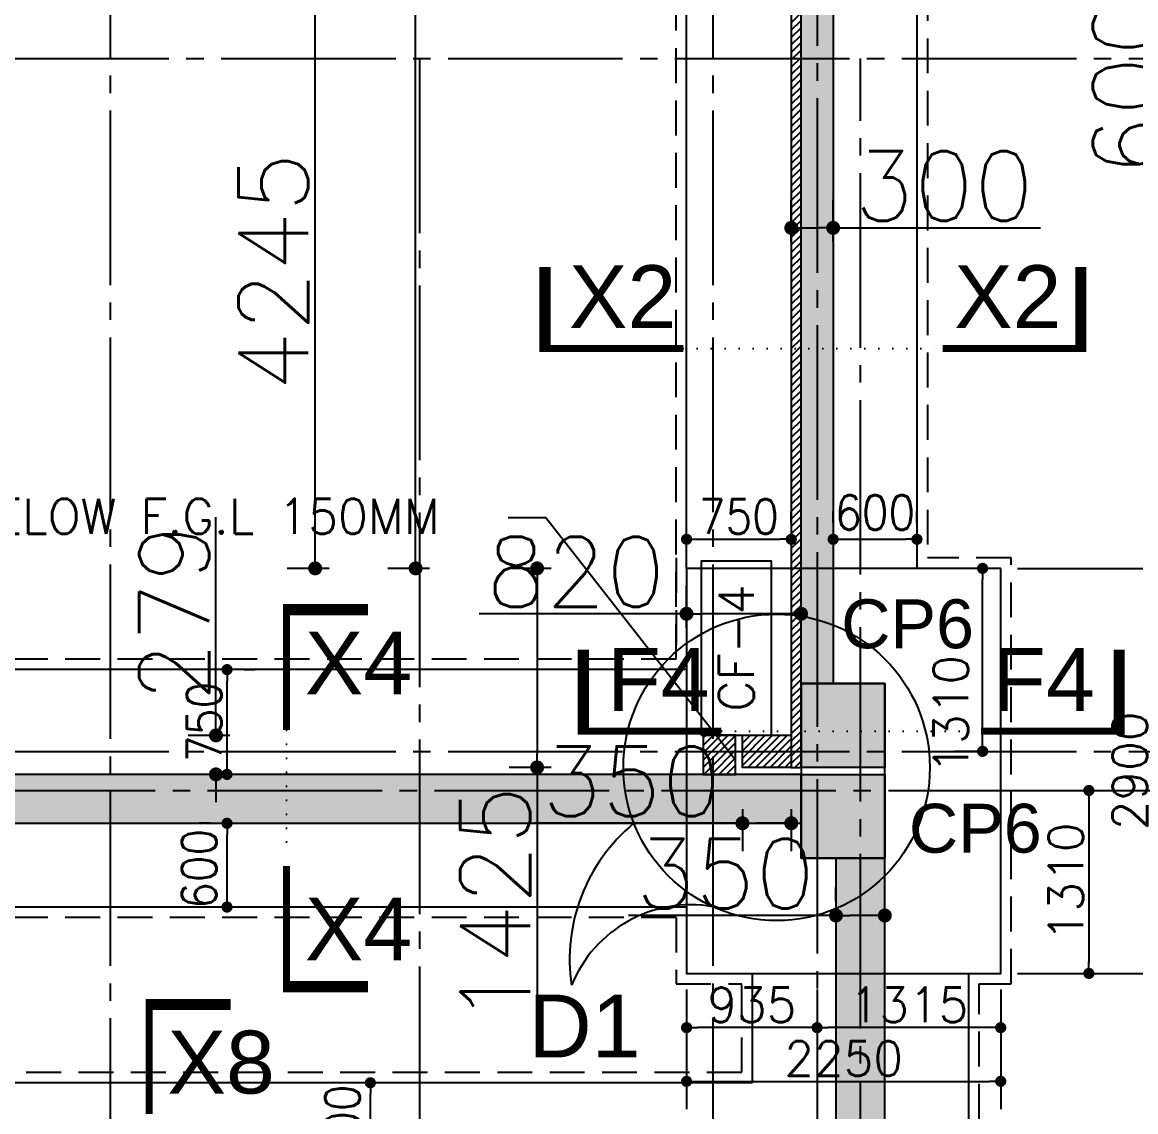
# Model space of a CAD drawing. Extents: x -200722 to 834823, y -494970 to 88783.
# Drawn here: x 258845 to 266819, y 22574 to 30374 of the extents above; entities that cross this region are included whole.
import ezdxf
from ezdxf.enums import TextEntityAlignment as Align

# ---------------------------------------------------------------- set-up
doc = ezdxf.new("R2010")
doc.units = 0
doc.header["$LTSCALE"] = 100
doc.header["$MEASUREMENT"] = 0
doc.header["$PDMODE"] = 34
for name, pattern in [('ACAD_ISO04W100', [30, 24, -3, 0, -3]), ('CL', [3.25, 2.5, -0.25, 0.25, -0.25]), ('DOT', [0.25, 0, -0.25]), ('HIDDEN', [0.375, 0.25, -0.125])]:
    doc.linetypes.add(name, pattern=pattern)
doc.layers.get('0').update_dxf_attribs({"linetype": 'CONTINUOUS'})
doc.layers.get('DEFPOINTS').update_dxf_attribs({"linetype": 'CONTINUOUS'})
for name, color, linetype in [('A-Grid', 5, 'ACAD_ISO04W100'), ('BEAM', 4, 'CONTINUOUS'), ('COL', 150, 'CONTINUOUS'), ('DIM', 3, 'CONTINUOUS'), ('F_EXEC', 3, 'HIDDEN'), ('F_FTG1', 11, 'CONTINUOUS'), ('PIT WALL', 6, 'CONTINUOUS'), ('RCCWALL', 6, 'CONTINUOUS'), ('TEXT', 2, 'CONTINUOUS')]:
    doc.layers.add(name, color=color, linetype=linetype)
doc.layers.add('HATCH', color=252, linetype='CONTINUOUS', lineweight=30)
doc.styles.add('AR', font='arial.ttf')
doc.styles.add('ROMANS', font='romans.shx')
doc.styles.get("Standard").update_dxf_attribs({"font": 'simplex.shx'})
doc.styles.add('TIMES-N', font='arial.ttf')
doc.dimstyles.new('01 S.K', dxfattribs={"dimtxt": 230, "dimasz": 100, "dimexe": 200, "dimexo": 100, "dimgap": 50, "dimtad": 1, "dimdec": 0, "dimzin": 0, "dimdsep": 46, "dimtxsty": 'Standard', "dimblk": 'DOT', "dimcen": 0.09, "dimclrd": 4, "dimclre": 4, "dimclrt": 4, "dimadec": 0, "dimazin": 0, "dimtfac": 1, "dimtdec": 0, "dimtofl": 0, "dimtmove": 0, "dimatfit": 3, "dimfxl": 2, "dimtolj": 1, "dimtzin": 0, "dimarcsym": 1})
doc.dimstyles.new('STANDARD$0', dxfattribs={"dimtxt": 2.5, "dimasz": 2.5, "dimexe": 2, "dimexo": 0.7, "dimgap": 0.9, "dimtad": 1, "dimdec": 0, "dimdsep": 46, "dimtxsty": 'ROMANS', "dimcen": 0.09, "dimclrd": 4, "dimclre": 4, "dimclrt": 3, "dimadec": 0, "dimazin": 0, "dimtfac": 1, "dimtdec": 0, "dimtmove": 0, "dimatfit": 3, "dimfxl": 1, "dimtolj": 1, "dimtzin": 0, "dimarcsym": 0})
pattern_1 = [(45, (-70, 0), (-26.5165043, 26.5165043), [])]

# ---------------------------------------------------------------- blocks, each defined once
blk = doc.blocks.new('DOT')
at = {"color": 0, "linetype": 'ByBlock'}
blk.add_line((-0.5, 0), (-1, 0), dxfattribs=at)
at = {"color": 0, "linetype": 'ByBlock', "const_width": 0.5}
blk.add_lwpolyline([(-0.25, 0, 1), (0.25, 0, 1)], format="xyb", close=True, dxfattribs=at)
blk = doc.blocks.new('*D1058')
at = {"layer": 'BEAM', "color": 0, "lineweight": -2, "transparency": 16777216}
for p, q in [((263602.6, 26792.6), (263602.6, 26872.6)), ((264352.6, 26792.6), (264352.6, 26872.6)), ((263682.6, 26672.6), (264272.6, 26672.6))]:
    blk.add_line(p, q, dxfattribs=at)
at = {"layer": 'DEFPOINTS', "color": 0, "transparency": 16777216}
for p in [(263602.6, 26672.6, 7446.6), (264352.6, 26672.6, 7446.6), (264352.6, 26672.6)]:
    blk.add_point(p, dxfattribs=at)
at = {"layer": 'BEAM', "color": 0, "lineweight": -2, "transparency": 16777216, "xscale": 80, "yscale": 80, "zscale": 80, "rotation": 180}
blk.add_blockref('DOT', (263602.6, 26672.6), dxfattribs=at)
at = {"layer": 'BEAM', "color": 0, "lineweight": -2, "transparency": 16777216, "xscale": 80, "yscale": 80, "zscale": 80}
blk.add_blockref('DOT', (264352.6, 26672.6), dxfattribs=at)
at = {"layer": 'BEAM', "color": 0, "transparency": 16777216, "insert": (263977.6, 26836.6), "char_height": 248, "attachment_point": 5}
blk.add_mtext('\\A1;{\\W0.9;750}', dxfattribs=at)
blk = doc.blocks.new('_DOT')
at = {"color": 0, "linetype": 'ByBlock'}
blk.add_line((-0.5, 0), (-1, 0), dxfattribs=at)
at = {"color": 0, "linetype": 'ByBlock', "const_width": 0.5}
blk.add_lwpolyline([(-0.25, 0, 1), (0.25, 0, 1)], format="xyb", close=True, dxfattribs=at)
blk = doc.blocks.new('*D1057')
at = {"layer": 'BEAM', "color": 0, "lineweight": -2, "transparency": 16777216}
for p, q in [((264652.6, 26792.6), (264652.6, 26872.6)), ((265252.6, 26792.6), (265252.6, 26872.6)), ((264732.6, 26672.6), (265172.6, 26672.6))]:
    blk.add_line(p, q, dxfattribs=at)
at = {"layer": 'DEFPOINTS', "color": 0, "transparency": 16777216}
for p in [(264652.6, 26672.6, 7446.6), (265252.6, 26672.6, 7446.6), (265252.6, 26672.6)]:
    blk.add_point(p, dxfattribs=at)
at = {"layer": 'BEAM', "color": 0, "lineweight": -2, "transparency": 16777216, "xscale": 80, "yscale": 80, "zscale": 80, "rotation": 180}
blk.add_blockref('DOT', (264652.6, 26672.6), dxfattribs=at)
at = {"layer": 'BEAM', "color": 0, "lineweight": -2, "transparency": 16777216, "xscale": 80, "yscale": 80, "zscale": 80}
blk.add_blockref('DOT', (265252.6, 26672.6), dxfattribs=at)
at = {"layer": 'BEAM', "color": 0, "transparency": 16777216, "insert": (264952.6, 26863.6), "char_height": 248, "attachment_point": 5}
blk.add_mtext('\\A1;{\\W0.9;600}', dxfattribs=at)
blk = doc.blocks.new('*D1204')
at = {"layer": 'BEAM', "color": 0, "lineweight": -2, "transparency": 16777216}
for p, q in [((265732.6, 26464.4), (265522.6, 26464.4)), ((265722.6, 25234.4), (265722.6, 26384.4)), ((265722.6, 25154.4), (265522.6, 25154.4))]:
    blk.add_line(p, q, dxfattribs=at)
at = {"layer": 'DEFPOINTS', "color": 0, "lineweight": -3, "transparency": 16777216}
for p in [(265722.6, 26464.4), (265852.6, 26464.4, 7446.6), (265842.6, 25154.4, 7446.6)]:
    blk.add_point(p, dxfattribs=at)
at = {"layer": 'BEAM', "color": 0, "lineweight": -2, "transparency": 16777216, "xscale": 80, "yscale": 80, "zscale": 80}
for p, rotation in [((265722.6, 26464.4), 90), ((265722.6, 25154.4), 270)]:
    blk.add_blockref('DOT', p, dxfattribs=dict(at, rotation=rotation))
at = {"layer": 'BEAM', "color": 0, "transparency": 16777216, "insert": (265495.5, 25419.7), "char_height": 248, "attachment_point": 5, "rotation": 90}
blk.add_mtext('\\A1;1310', dxfattribs=at)
blk = doc.blocks.new('*D1205')
at = {"layer": 'BEAM', "color": 0, "lineweight": -2, "transparency": 16777216}
for p, q in [((265962.6, 24874.4), (266683.9, 24874.4)), ((266483.9, 24794.4), (266483.9, 23644.4)), ((265972.6, 23564.4), (266683.9, 23564.4))]:
    blk.add_line(p, q, dxfattribs=at)
at = {"layer": 'DEFPOINTS', "color": 0, "transparency": 16777216}
for p in [(265842.6, 24874.4, 7446.6), (265852.6, 23564.4, 7446.6), (266483.9, 23564.4)]:
    blk.add_point(p, dxfattribs=at)
at = {"layer": 'BEAM', "color": 0, "lineweight": -2, "transparency": 16777216, "xscale": 80, "yscale": 80, "zscale": 80}
for p, rotation in [((266483.9, 24874.4), 90), ((266483.9, 23564.4), 270)]:
    blk.add_blockref('DOT', p, dxfattribs=dict(at, rotation=rotation))
at = {"layer": 'BEAM', "color": 0, "transparency": 16777216, "insert": (266319.9, 24219.4), "char_height": 248, "attachment_point": 5, "rotation": 90}
blk.add_mtext('\\A1;1310', dxfattribs=at)
blk = doc.blocks.new('*D1206')
at = {"layer": 'BEAM', "color": 0, "lineweight": -2, "transparency": 16777216}
for p, q in [((265972.6, 26464.4), (267141.9, 26464.4)), ((266941.9, 23644.4), (266941.9, 26384.4)), ((265972.6, 23564.4), (267141.9, 23564.4))]:
    blk.add_line(p, q, dxfattribs=at)
at = {"layer": 'DEFPOINTS', "color": 0, "transparency": 16777216}
for p in [(265852.6, 26464.4, 7446.6), (266941.9, 26464.4), (265852.6, 23564.4, 7446.6)]:
    blk.add_point(p, dxfattribs=at)
at = {"layer": 'BEAM', "color": 0, "lineweight": -2, "transparency": 16777216, "xscale": 80, "yscale": 80, "zscale": 80}
for p, rotation in [((266941.9, 26464.4), 90), ((266941.9, 23564.4), 270)]:
    blk.add_blockref('DOT', p, dxfattribs=dict(at, rotation=rotation))
at = {"layer": 'BEAM', "color": 0, "transparency": 16777216, "insert": (266777.9, 25014.4), "char_height": 248, "attachment_point": 5, "rotation": 90}
blk.add_mtext('\\A1;2900', dxfattribs=at)
blk = doc.blocks.new('*D1207')
at = {"layer": 'BEAM', "color": 0, "lineweight": -2, "transparency": 16777216}
for p, q in [((264537.6, 23449.4), (264537.6, 22976.1)), ((265852.6, 23449.4), (265852.6, 22976.1)), ((265772.6, 23176.1), (264617.6, 23176.1))]:
    blk.add_line(p, q, dxfattribs=at)
at = {"layer": 'DEFPOINTS', "color": 0, "transparency": 16777216}
for p in [(264537.6, 23569.4, 7446.6), (265852.6, 23569.4, 7446.6), (264537.6, 23176.1)]:
    blk.add_point(p, dxfattribs=at)
at = {"layer": 'BEAM', "color": 0, "lineweight": -2, "transparency": 16777216, "xscale": 80, "yscale": 80, "zscale": 80, "rotation": 180}
blk.add_blockref('DOT', (264537.6, 23176.1), dxfattribs=at)
at = {"layer": 'BEAM', "color": 0, "lineweight": -2, "transparency": 16777216, "xscale": 80, "yscale": 80, "zscale": 80}
blk.add_blockref('DOT', (265852.6, 23176.1), dxfattribs=at)
at = {"layer": 'BEAM', "color": 0, "transparency": 16777216, "insert": (265195.1, 23340.1), "char_height": 248, "attachment_point": 5}
blk.add_mtext('\\A1;1315', dxfattribs=at)
blk = doc.blocks.new('*D1208')
at = {"layer": 'BEAM', "color": 0, "lineweight": -2, "transparency": 16777216}
for p, q in [((263602.6, 23449.4), (263602.6, 22976.1)), ((264537.6, 23449.4), (264537.6, 22976.1)), ((264457.6, 23176.1), (263682.6, 23176.1))]:
    blk.add_line(p, q, dxfattribs=at)
at = {"layer": 'DEFPOINTS', "color": 0, "transparency": 16777216}
for p in [(263602.6, 23569.4, 7446.6), (264537.6, 23569.4, 7446.6), (263602.6, 23176.1)]:
    blk.add_point(p, dxfattribs=at)
at = {"layer": 'BEAM', "color": 0, "lineweight": -2, "transparency": 16777216, "xscale": 80, "yscale": 80, "zscale": 80, "rotation": 180}
blk.add_blockref('DOT', (263602.6, 23176.1), dxfattribs=at)
at = {"layer": 'BEAM', "color": 0, "lineweight": -2, "transparency": 16777216, "xscale": 80, "yscale": 80, "zscale": 80}
blk.add_blockref('DOT', (264537.6, 23176.1), dxfattribs=at)
at = {"layer": 'BEAM', "color": 0, "transparency": 16777216, "insert": (264070.1, 23340.1), "char_height": 248, "attachment_point": 5}
blk.add_mtext('\\A1;935', dxfattribs=at)
blk = doc.blocks.new('*D1209')
at = {"layer": 'BEAM', "color": 0, "lineweight": -2, "transparency": 16777216}
for p, q in [((263602.6, 23449.4), (263602.6, 22591.4)), ((265852.6, 23449.4), (265852.6, 22591.4)), ((263682.6, 22791.4), (265772.6, 22791.4))]:
    blk.add_line(p, q, dxfattribs=at)
at = {"layer": 'DEFPOINTS', "color": 0, "transparency": 16777216}
for p in [(263602.6, 23569.4, 7446.6), (265852.6, 23569.4, 7446.6), (265852.6, 22791.4)]:
    blk.add_point(p, dxfattribs=at)
at = {"layer": 'BEAM', "color": 0, "lineweight": -2, "transparency": 16777216, "xscale": 80, "yscale": 80, "zscale": 80, "rotation": 180}
blk.add_blockref('DOT', (263602.6, 22791.4), dxfattribs=at)
at = {"layer": 'BEAM', "color": 0, "lineweight": -2, "transparency": 16777216, "xscale": 80, "yscale": 80, "zscale": 80}
blk.add_blockref('DOT', (265852.6, 22791.4), dxfattribs=at)
at = {"layer": 'BEAM', "color": 0, "transparency": 16777216, "insert": (264727.6, 22955.4), "char_height": 248, "attachment_point": 5}
blk.add_mtext('\\A1;2250', dxfattribs=at)
blk = doc.blocks.new('*D1210')
at = {"layer": 'BEAM', "color": 0, "lineweight": -2, "transparency": 16777216}
for p, q in [((260191.7, 24639.4), (260111.7, 24639.4)), ((260311.7, 24119.4), (260311.7, 24559.4)), ((260191.7, 24039.4), (260111.7, 24039.4))]:
    blk.add_line(p, q, dxfattribs=at)
at = {"layer": 'DEFPOINTS', "color": 0, "transparency": 16777216}
for p in [(260311.7, 24639.4, 7446.6), (260311.7, 24639.4), (260311.7, 24039.4, 7446.6)]:
    blk.add_point(p, dxfattribs=at)
at = {"layer": 'BEAM', "color": 0, "lineweight": -2, "transparency": 16777216, "xscale": 80, "yscale": 80, "zscale": 80}
for p, rotation in [((260311.7, 24639.4), 90), ((260311.7, 24039.4), 270)]:
    blk.add_blockref('DOT', p, dxfattribs=dict(at, rotation=rotation))
at = {"layer": 'BEAM', "color": 0, "transparency": 16777216, "insert": (260111.1, 24312.5), "char_height": 248, "attachment_point": 5, "rotation": 90}
blk.add_mtext('\\A1;{\\W0.9;600}', dxfattribs=at)
blk = doc.blocks.new('*D1211')
at = {"layer": 'BEAM', "color": 0, "lineweight": -2, "transparency": 16777216}
for p, q in [((260431.7, 25739.4), (260511.7, 25739.4)), ((260311.7, 25069.4), (260311.7, 25659.4)), ((260191.7, 24989.4), (260111.7, 24989.4))]:
    blk.add_line(p, q, dxfattribs=at)
at = {"layer": 'DEFPOINTS', "color": 0, "lineweight": 30, "transparency": 16777216}
for p in [(260311.7, 25739.4, 9308.3), (260311.7, 25739.4), (260311.7, 24989.4)]:
    blk.add_point(p, dxfattribs=at)
at = {"layer": 'BEAM', "color": 0, "lineweight": -2, "transparency": 16777216, "xscale": 80, "yscale": 80, "zscale": 80}
for p, rotation in [((260311.7, 25739.4), 90), ((260311.7, 24989.4), 270)]:
    blk.add_blockref('DOT', p, dxfattribs=dict(at, rotation=rotation))
at = {"layer": 'BEAM', "color": 0, "transparency": 16777216, "insert": (260147.7, 25364.4), "char_height": 248, "attachment_point": 5, "rotation": 90}
blk.add_mtext('\\A1;{\\W0.9;750}', dxfattribs=at)
blk = doc.blocks.new('*D1217')
at = {"layer": 'BEAM', "color": 0, "lineweight": -2, "transparency": 16777216}
for p, q in [((261218.1, 22781.4), (261138.1, 22781.4)), ((261338.1, 22261.4), (261338.1, 22701.4)), ((261218.1, 22181.4), (261138.1, 22181.4))]:
    blk.add_line(p, q, dxfattribs=at)
at = {"layer": 'DEFPOINTS', "color": 0, "transparency": 16777216}
for p in [(261338.1, 22781.4, 7446.6), (261338.1, 22781.4), (261338.1, 22181.4)]:
    blk.add_point(p, dxfattribs=at)
at = {"layer": 'BEAM', "color": 0, "lineweight": -2, "transparency": 16777216, "xscale": 80, "yscale": 80, "zscale": 80}
for p, rotation in [((261338.1, 22781.4), 90), ((261338.1, 22181.4), 270)]:
    blk.add_blockref('DOT', p, dxfattribs=dict(at, rotation=rotation))
at = {"layer": 'BEAM', "color": 0, "transparency": 16777216, "insert": (261137.6, 22481.4), "char_height": 248, "attachment_point": 5, "rotation": 90}
blk.add_mtext('\\A1;{\\W0.9;600}', dxfattribs=at)
blk = doc.blocks.new('*D2992')
at = {"color": 4, "lineweight": -2, "ltscale": 0.4, "transparency": 16777216}
for p, q in [((261762.3, 51204.9), (261462.3, 51204.9)), ((261662.3, 26564.4), (261662.3, 51104.9)), ((261762.3, 26464.4), (261462.3, 26464.4))]:
    blk.add_line(p, q, dxfattribs=at)
at = {"layer": 'DEFPOINTS', "color": 0, "lineweight": -3, "ltscale": 0.4, "transparency": 16777216}
for p in [(261662.3, 51204.9), (264422.6, 51204.9), (264422.6, 26464.4)]:
    blk.add_point(p, dxfattribs=at)
at = {"color": 4, "lineweight": -2, "ltscale": 0.4, "transparency": 16777216, "xscale": 100, "yscale": 100, "zscale": 100}
for p, rotation in [((261662.3, 51204.9), 90), ((261662.3, 26464.4), 270)]:
    blk.add_blockref('_DOT', p, dxfattribs=dict(at, rotation=rotation))
at = {"color": 4, "lineweight": -3, "ltscale": 0.4, "transparency": 16777216, "insert": (261362.3, 38834.6), "char_height": 500, "attachment_point": 5, "rotation": 90}
blk.add_mtext('\\A1;24741', dxfattribs=at)
blk = doc.blocks.new('*D2994')
at = {"color": 4, "lineweight": -2, "ltscale": 0.4, "transparency": 16777216}
for p, q in [((258604.5, 26464.4), (258604.5, 27950.1)), ((258704.5, 26464.4), (258404.5, 26464.4)), ((258604.5, 25739.4), (258604.5, 26364.4)), ((258704.5, 25639.4), (258404.5, 25639.4))]:
    blk.add_line(p, q, dxfattribs=at)
at = {"layer": 'DEFPOINTS', "color": 0, "lineweight": -3, "ltscale": 0.4, "transparency": 16777216}
for p in [(258604.5, 26464.4), (264727.6, 26464.4), (264652.6, 25639.4)]:
    blk.add_point(p, dxfattribs=at)
at = {"color": 4, "lineweight": -2, "ltscale": 0.4, "transparency": 16777216, "xscale": 100, "yscale": 100, "zscale": 100}
for p, rotation in [((258604.5, 26464.4), 90), ((258604.5, 25639.4), 270)]:
    blk.add_blockref('_DOT', p, dxfattribs=dict(at, rotation=rotation))
at = {"color": 4, "lineweight": -3, "ltscale": 0.4, "transparency": 16777216, "insert": (258304.5, 27257.2), "char_height": 500, "attachment_point": 5, "rotation": 90}
blk.add_mtext('\\A1;825', dxfattribs=at)
blk = doc.blocks.new('*D2995')
at = {"color": 4, "lineweight": -2, "ltscale": 0.4, "transparency": 16777216}
for p, q in [((267608.7, 24389.4), (267608.7, 25875.1)), ((267508.7, 24389.4), (267808.7, 24389.4)), ((267608.7, 23664.4), (267608.7, 24289.4)), ((267508.7, 23564.4), (267808.7, 23564.4))]:
    blk.add_line(p, q, dxfattribs=at)
at = {"layer": 'DEFPOINTS', "color": 0, "lineweight": -3, "ltscale": 0.4, "transparency": 16777216}
for p in [(265022.6, 24389.4), (267608.7, 24389.4), (265240.1, 23564.4)]:
    blk.add_point(p, dxfattribs=at)
at = {"color": 4, "lineweight": -2, "ltscale": 0.4, "transparency": 16777216, "xscale": 100, "yscale": 100, "zscale": 100}
for p, rotation in [((267608.7, 24389.4), 90), ((267608.7, 23564.4), 270)]:
    blk.add_blockref('_DOT', p, dxfattribs=dict(at, rotation=rotation))
at = {"color": 4, "lineweight": -3, "ltscale": 0.4, "transparency": 16777216, "insert": (267308.7, 25182.2), "char_height": 500, "attachment_point": 5, "rotation": 90}
blk.add_mtext('\\A1;825', dxfattribs=at)
blk = doc.blocks.new('*D2996')
at = {"color": 4, "lineweight": -2, "ltscale": 0.4, "transparency": 16777216}
for p, q in [((264672.6, 24078.9), (264672.6, 24178.9)), ((265022.6, 24078.9), (265022.6, 24178.9)), ((264672.6, 23978.9), (263186.9, 23978.9)), ((264922.6, 23978.9), (264772.6, 23978.9))]:
    blk.add_line(p, q, dxfattribs=at)
at = {"layer": 'DEFPOINTS', "color": 0, "lineweight": -3, "ltscale": 0.4, "transparency": 16777216}
for p in [(264672.6, 23978.9), (264672.6, 23978.9), (265022.6, 23978.9)]:
    blk.add_point(p, dxfattribs=at)
at = {"color": 4, "lineweight": -2, "ltscale": 0.4, "transparency": 16777216, "xscale": 100, "yscale": 100, "zscale": 100, "rotation": 180}
blk.add_blockref('_DOT', (264672.6, 23978.9), dxfattribs=at)
at = {"color": 4, "lineweight": -2, "ltscale": 0.4, "transparency": 16777216, "xscale": 100, "yscale": 100, "zscale": 100}
blk.add_blockref('_DOT', (265022.6, 23978.9), dxfattribs=at)
at = {"color": 4, "lineweight": -3, "ltscale": 0.4, "transparency": 16777216, "insert": (263879.8, 24278.9), "char_height": 500, "attachment_point": 5}
blk.add_mtext('\\A1;350', dxfattribs=at)
blk = doc.blocks.new('*D2997')
at = {"color": 4, "lineweight": -2, "ltscale": 0.4, "transparency": 16777216}
for p, q in [((262632.3, 26464.4), (262332.3, 26464.4)), ((262532.3, 26364.4), (262532.3, 25139.4)), ((262632.3, 25039.4), (262332.3, 25039.4)), ((262532.3, 25039.4), (262532.3, 23172.7))]:
    blk.add_line(p, q, dxfattribs=at)
at = {"layer": 'DEFPOINTS', "color": 0, "lineweight": -3, "ltscale": 0.4, "transparency": 16777216}
for p in [(265019.6, 26464.4), (262532.3, 25039.4), (264565.7, 25039.4)]:
    blk.add_point(p, dxfattribs=at)
at = {"color": 4, "lineweight": -2, "ltscale": 0.4, "transparency": 16777216, "xscale": 100, "yscale": 100, "zscale": 100}
for p, rotation in [((262532.3, 26464.4), 90), ((262532.3, 25039.4), 270)]:
    blk.add_blockref('_DOT', p, dxfattribs=dict(at, rotation=rotation))
at = {"color": 4, "lineweight": -3, "ltscale": 0.4, "transparency": 16777216, "insert": (262232.3, 24056), "char_height": 500, "attachment_point": 5, "rotation": 90}
blk.add_mtext('\\A1;1425', dxfattribs=at)
blk = doc.blocks.new('*D2998')
at = {"color": 4, "lineweight": -2, "ltscale": 0.4, "transparency": 16777216}
for p, q in [((264002.6, 24739.4), (264002.6, 24439.4)), ((264352.6, 24739.4), (264352.6, 24439.4)), ((264002.6, 24639.4), (262516.9, 24639.4)), ((264252.6, 24639.4), (264102.6, 24639.4))]:
    blk.add_line(p, q, dxfattribs=at)
at = {"layer": 'DEFPOINTS', "color": 0, "lineweight": -3, "ltscale": 0.4, "transparency": 16777216}
for p in [(264002.6, 25039.4), (264352.6, 25039.4), (264002.6, 24639.4)]:
    blk.add_point(p, dxfattribs=at)
at = {"color": 4, "lineweight": -2, "ltscale": 0.4, "transparency": 16777216, "xscale": 100, "yscale": 100, "zscale": 100, "rotation": 180}
blk.add_blockref('_DOT', (264002.6, 24639.4), dxfattribs=at)
at = {"color": 4, "lineweight": -2, "ltscale": 0.4, "transparency": 16777216, "xscale": 100, "yscale": 100, "zscale": 100}
blk.add_blockref('_DOT', (264352.6, 24639.4), dxfattribs=at)
at = {"color": 4, "lineweight": -3, "ltscale": 0.4, "transparency": 16777216, "insert": (263209.8, 24939.4), "char_height": 500, "attachment_point": 5}
blk.add_mtext('\\A1;350', dxfattribs=at)
blk = doc.blocks.new('*D2999')
at = {"color": 4, "lineweight": -2, "ltscale": 0.4, "transparency": 16777216}
for p, q in [((260232.5, 25368.7), (260232.5, 26830.6)), ((260332.5, 25268.7), (260032.5, 25268.7)), ((260332.5, 24989.4), (260032.5, 24989.4)), ((260232.5, 24889.4), (260232.5, 24789.4))]:
    blk.add_line(p, q, dxfattribs=at)
at = {"layer": 'DEFPOINTS', "color": 0, "lineweight": -3, "ltscale": 0.4, "transparency": 16777216}
for p in [(260232.5, 25268.7), (263959.8, 25268.7), (263952.6, 24989.4)]:
    blk.add_point(p, dxfattribs=at)
at = {"color": 4, "lineweight": -2, "ltscale": 0.4, "transparency": 16777216, "xscale": 100, "yscale": 100, "zscale": 100}
for p, rotation in [((260232.5, 25268.7), 270), ((260232.5, 24989.4), 90)]:
    blk.add_blockref('_DOT', p, dxfattribs=dict(at, rotation=rotation))
at = {"color": 4, "lineweight": -3, "ltscale": 0.4, "transparency": 16777216, "insert": (259932.5, 26149.7), "char_height": 500, "attachment_point": 5, "rotation": 90}
blk.add_mtext('\\A1;279', dxfattribs=at)
blk = doc.blocks.new('*D3000')
at = {"color": 4, "lineweight": -2, "ltscale": 0.4, "transparency": 16777216}
for p, q in [((263602.6, 26039.2), (263602.6, 26339.2)), ((264422.6, 26039.2), (264422.6, 26339.2)), ((263602.6, 26139.2), (262116.9, 26139.2)), ((264322.6, 26139.2), (263702.6, 26139.2))]:
    blk.add_line(p, q, dxfattribs=at)
at = {"layer": 'DEFPOINTS', "color": 0, "lineweight": -3, "ltscale": 0.4, "transparency": 16777216}
for p in [(263602.6, 26139.2), (263602.6, 24874.4), (264422.6, 24874.4)]:
    blk.add_point(p, dxfattribs=at)
at = {"color": 4, "lineweight": -2, "ltscale": 0.4, "transparency": 16777216, "xscale": 100, "yscale": 100, "zscale": 100, "rotation": 180}
blk.add_blockref('_DOT', (263602.6, 26139.2), dxfattribs=at)
at = {"color": 4, "lineweight": -2, "ltscale": 0.4, "transparency": 16777216, "xscale": 100, "yscale": 100, "zscale": 100}
blk.add_blockref('_DOT', (264422.6, 26139.2), dxfattribs=at)
at = {"color": 4, "lineweight": -3, "ltscale": 0.4, "transparency": 16777216, "insert": (262809.8, 26439.2), "char_height": 500, "attachment_point": 5}
blk.add_mtext('\\A1;820', dxfattribs=at)
blk = doc.blocks.new('*D3003')
at = {"color": 4, "lineweight": -2, "ltscale": 0.4, "transparency": 16777216}
for p, q in [((261042.8, 30709.4), (260742.8, 30709.4)), ((260942.8, 26564.4), (260942.8, 30609.4)), ((261042.8, 26464.4), (260742.8, 26464.4))]:
    blk.add_line(p, q, dxfattribs=at)
at = {"layer": 'DEFPOINTS', "color": 0, "lineweight": -3, "ltscale": 0.4, "transparency": 16777216}
for p in [(260942.8, 30709.4), (265019.6, 30709.4), (265019.6, 26464.4)]:
    blk.add_point(p, dxfattribs=at)
at = {"color": 4, "lineweight": -2, "ltscale": 0.4, "transparency": 16777216, "xscale": 100, "yscale": 100, "zscale": 100}
for p, rotation in [((260942.8, 30709.4), 90), ((260942.8, 26464.4), 270)]:
    blk.add_blockref('_DOT', p, dxfattribs=dict(at, rotation=rotation))
at = {"color": 4, "lineweight": -3, "ltscale": 0.4, "transparency": 16777216, "insert": (260642.8, 28586.9), "char_height": 500, "attachment_point": 5, "rotation": 90}
blk.add_mtext('\\A1;4245', dxfattribs=at)
blk = doc.blocks.new('*D3004')
at = {"color": 4, "lineweight": -2, "ltscale": 0.4, "transparency": 16777216}
for p, q in [((264352.6, 28802.3), (264352.6, 29102.3)), ((264652.6, 28802.3), (264652.6, 29102.3)), ((264452.6, 28902.3), (264552.6, 28902.3)), ((264652.6, 28902.3), (266138.3, 28902.3))]:
    blk.add_line(p, q, dxfattribs=at)
at = {"layer": 'DEFPOINTS', "color": 0, "lineweight": -3, "ltscale": 0.4, "transparency": 16777216}
for p in [(264652.6, 28902.3), (264352.6, 28614.3), (264652.6, 28614.3)]:
    blk.add_point(p, dxfattribs=at)
at = {"color": 4, "lineweight": -2, "ltscale": 0.4, "transparency": 16777216, "xscale": 100, "yscale": 100, "zscale": 100, "rotation": 180}
blk.add_blockref('_DOT', (264352.6, 28902.3), dxfattribs=at)
at = {"color": 4, "lineweight": -2, "ltscale": 0.4, "transparency": 16777216, "xscale": 100, "yscale": 100, "zscale": 100}
blk.add_blockref('_DOT', (264652.6, 28902.3), dxfattribs=at)
at = {"color": 4, "lineweight": -3, "ltscale": 0.4, "transparency": 16777216, "insert": (265445.5, 29202.3), "char_height": 500, "attachment_point": 5}
blk.add_mtext('\\A1;300', dxfattribs=at)
blk = doc.blocks.new('*D3020')
at = {"color": 4, "lineweight": -2, "ltscale": 0.4, "transparency": 16777216}
for p, q in [((266963.1, 31309.4), (267263.1, 31309.4)), ((267063.1, 31209.4), (267063.1, 30809.4)), ((266963.1, 30709.4), (267263.1, 30709.4)), ((267063.1, 30709.4), (267063.1, 29223.7))]:
    blk.add_line(p, q, dxfattribs=at)
at = {"layer": 'DEFPOINTS', "color": 0, "lineweight": -3, "ltscale": 0.4, "transparency": 16777216}
for p in [(264862.2, 31309.4), (265019.6, 30709.4), (267063.1, 30709.4)]:
    blk.add_point(p, dxfattribs=at)
at = {"color": 4, "lineweight": -2, "ltscale": 0.4, "transparency": 16777216, "xscale": 100, "yscale": 100, "zscale": 100}
for p, rotation in [((267063.1, 31309.4), 90), ((267063.1, 30709.4), 270)]:
    blk.add_blockref('_DOT', p, dxfattribs=dict(at, rotation=rotation))
at = {"color": 4, "lineweight": -3, "ltscale": 0.4, "transparency": 16777216, "insert": (266763.1, 29916.5), "char_height": 500, "attachment_point": 5, "rotation": 90}
blk.add_mtext('\\A1;600', dxfattribs=at)

msp = doc.modelspace()

# ---------------------------------------------------------------- hatches: boundary and pattern name
at = {"layer": 'DIM', "ltscale": 0.4}
h = msp.add_hatch(dxfattribs=at)
h.set_pattern_fill('ANSI31', color=256, scale=300, style=0)
h.paths.add_polyline_path([(264422.6, 51274.9), (264352.6, 51274.9), (264352.6, 25039.4), (264422.6, 25039.4)])
h = msp.add_hatch(dxfattribs=at)
h.set_pattern_fill('ANSI31', color=256, scale=300, style=0)
h.set_pattern_definition(pattern_1)
h.paths.add_polyline_path([(263952.6, 25269.4), (263722.6, 25269.4), (263722.6, 24989.4), (263952.6, 24989.4)])
h = msp.add_hatch(dxfattribs=at)
h.set_pattern_fill('ANSI31', color=256, scale=300, style=0)
h.set_pattern_definition(pattern_1)
h.paths.add_polyline_path([(264352.6, 25039.4), (264002.6, 25039.4), (264002.6, 25269.4), (264352.6, 25269.4)])
at = {"layer": 'HATCH', "lineweight": -3, "ltscale": 0.4}
msp.add_hatch(color=256, dxfattribs=at).paths.add_polyline_path([(264422.6, 31309.4), (264652.6, 31309.4), (264652.6, 25639.4), (264422.6, 25639.4)])
at = {"layer": 'HATCH', "ltscale": 0.4}
for points in [[(264422.6, 25639.4), (265022.6, 25639.4), (265022.6, 25039.4), (264422.6, 25039.4)], [(264422.6, 24989.4), (265022.6, 24989.4), (265022.6, 24389.4), (264422.6, 24389.4)]]:
    msp.add_hatch(color=256, dxfattribs=at).paths.add_polyline_path(points)
h = msp.add_hatch(color=256, dxfattribs=at)
h.paths.add_polyline_path([(242674.6, 24989.4), (237008.6, 24989.4), (237008.6, 24639.4), (242674.6, 24639.4)])
h.paths.add_polyline_path([(248969.6, 24989.4), (243124.6, 24989.4), (243124.6, 24639.4), (248969.6, 24639.4)])
h.paths.add_polyline_path([(241107.6, 19422.9), (240807.6, 19422.9), (240807.6, 24639.4), (241107.6, 24639.4)])
h.paths.add_polyline_path([(237008.6, 22181.4), (240807.6, 22181.4), (240807.6, 21881.4), (237008.6, 21881.4)])
h.paths.add_polyline_path([(237008.6, 19422.9), (242674.6, 19422.9), (242674.6, 19072.9), (237008.6, 19072.9)])
h.paths.add_polyline_path([(236658.6, 24539.4), (237008.6, 24539.4), (237008.6, 19522.9), (236658.6, 19522.9)])
h.paths.add_polyline_path([(249419.6, 19422.9), (255279.6, 19422.9), (255279.6, 19072.9), (249419.6, 19072.9)])
h.paths.add_polyline_path([(255729.6, 19422.9), (261574.6, 19422.9), (261574.6, 19072.9), (255729.6, 19072.9)])
h.paths.add_polyline_path([(262024.6, 19422.9), (264672.6, 19422.9), (264672.6, 19072.9), (262024.6, 19072.9)])
h.paths.add_polyline_path([(265022.6, 24389.4), (264672.6, 24389.4), (264672.6, 19522.9), (265022.6, 19522.9)])
h.paths.add_polyline_path([(264422.6, 24989.4), (255729.6, 24989.4), (255729.6, 24639.4), (264422.6, 24639.4)])
h.paths.add_polyline_path([(255279.6, 24989.4), (249419.6, 24989.4), (249419.6, 24639.4), (255279.6, 24639.4)])
h.paths.add_polyline_path([(257072.6, 22181.4), (264672.6, 22181.4), (264672.6, 21881.4), (257072.6, 21881.4)])
h.paths.add_polyline_path([(256772.6, 24639.4), (257072.6, 24639.4), (257072.6, 19423.5), (256772.6, 19423.5)])

# ---------------------------------------------------------------- linework, layer by layer
at = {"color": 1, "linetype": 'DOT', "ltscale": 4}
for p, q in [((263578.5, 28039.2, 7446.6), (265437.2, 28039.2, 7446.6)), ((260737.9, 25306.1, 7446.6), (260737.9, 24332.6, 7446.6)), ((263852.5, 25298.2), (265711.2, 25298.2))]:
    msp.add_line(p, q, dxfattribs=at)
at = {"layer": 'A-Grid', "color": 8, "linetype": 'CL', "ltscale": 5}
for p, q in [((264537.6, 59080.9, 17790.4), (264537.6, 10145.8, 17790.4)), ((224519.6, 30114.4, 7446.6), (327010.7, 30114.4, 7446.6)), ((261689.6, 30114.4, 7446.6), (261689.6, 1354.1, 7446.6)), ((264848.6, 10169.6, 7446.6), (264848.6, 30114.4, 10212.2)), ((224519.6, 25154.4, 7446.6), (327010.7, 25154.4, 7446.6)), ((226047.7, 24874.4, 7446.6), (278542.8, 24874.4, 7446.6))]:
    msp.add_line(p, q, dxfattribs=at)
at = {"layer": 'A-Grid', "color": 8, "linetype": 'CL', "ltscale": 5, "elevation": 7446.6}
for points in [[(259474.6, 62242.9), (259474.6, -9708.8)], [(263790.6, 62242.9), (263790.6, -9708.8)]]:
    msp.add_lwpolyline(points, dxfattribs=at)
at = {"layer": 'COL', "ltscale": 500, "elevation": 7446.6}
for points in [[(264422.6, 25639.4), (265022.6, 25639.4), (265022.6, 25039.4), (264422.6, 25039.4), (264422.6, 25639.4)], [(264422.6, 24989.4), (265022.6, 24989.4), (265022.6, 24389.4), (264422.6, 24389.4), (264422.6, 24989.4)]]:
    msp.add_lwpolyline(points, dxfattribs=at)
at = {"layer": 'DIM', "color": 1, "elevation": 7446.6}
for points in [[(262589.4, 28622.3, 80, 80, 0), (262589.4, 28039.2, 50, 50, 0), (263578.5, 28039.2, 50, 50, 0)], [(266426.3, 28622.3, 80, 80, 0), (266426.3, 28039.2, 50, 50, 0), (265437.2, 28039.2, 50, 50, 0)], [(261321.1, 26168.7, 80, 80, 0), (260737.9, 26168.7, 50, 50, 0), (260737.9, 25306.1, 50, 50, 0)], [(261321.1, 23470, 80, 80, 0), (260737.9, 23470, 50, 50, 0), (260737.9, 24332.6, 50, 50, 0)]]:
    msp.add_lwpolyline(points, format="xyseb", dxfattribs=at)
at = {"layer": 'DIM', "color": 1}
for points in [[(262863.4, 25881.3, 80, 80, 0), (262863.4, 25298.2, 50, 50, 0), (263852.5, 25298.2, 50, 50, 0)], [(266700.3, 25881.3, 80, 80, 0), (266700.3, 25298.2, 50, 50, 0), (265711.2, 25298.2, 50, 50, 0)], [(260337.6, 23342, 80, 80, 0), (259754.4, 23342, 50, 50, 0), (259754.4, 22556.7, 50, 50, 0)]]:
    msp.add_lwpolyline(points, format="xyseb", dxfattribs=at)
at = {"layer": 'F_EXEC', "ltscale": 10}
for p, q in [((263527.6, 25814.4, 7446.6), (263527.6, 52099.9, 7446.6)), ((265327.6, 30634.4, 7446.6), (265327.6, 26539.4, 7446.6)), ((263527.6, 25814.4, 7446.6), (238403.6, 25814.4, 7446.6)), ((263527.6, 23964.4, 7446.6), (257747.6, 23964.4, 1113.7))]:
    msp.add_line(p, q, dxfattribs=at)
at = {"layer": 'F_EXEC', "ltscale": 10, "elevation": 7446.6}
for points in [[(256097.6, 23964.4), (256097.6, 20097.9), (248294.6, 20097.9), (248294.6, 18397.9), (265697.6, 18397.9), (265697.6, 23489.4), (265927.6, 23489.4), (265927.6, 26539.4), (265327.6, 26539.4)], [(263527.6, 26539.4), (263527.6, 25814.4)], [(257747.6, 23964.4), (257747.6, 22856.4), (263997.6, 22856.4), (263997.6, 23489.4)], [(263527.6, 23964.4), (263527.6, 23489.4), (263997.6, 23489.4)]]:
    msp.add_lwpolyline(points, dxfattribs=at)
at = {"layer": 'F_FTG1', "ltscale": 0.4}
for p, q in [((263602.6, 26464.4, 7446.6), (263602.6, 52024.9, 7446.6)), ((265252.6, 30709.4, 7446.6), (265252.6, 26464.4, 7446.6)), ((263602.6, 25739.4, 7446.6), (236028.6, 25739.4, 7446.6)), ((263602.6, 24039.4, 7446.6), (257672.6, 24039.4, 1113.7))]:
    msp.add_line(p, q, dxfattribs=at)
at = {"layer": 'F_FTG1', "ltscale": 0.4, "elevation": 7446.6}
for points in [[(265852.6, 26464.4), (263602.6, 26464.4), (263602.6, 23564.4), (265852.6, 23564.4)], [(265022.6, 25639.4), (264422.6, 25639.4), (264422.6, 24389.4), (265022.6, 24389.4)]]:
    msp.add_lwpolyline(points, close=True, dxfattribs=at)
for points in [[(265622.6, 23564.4), (265622.6, 18472.9), (248369.6, 18472.9)], [(264072.6, 23564.4), (264072.6, 22781.4)], [(264072.6, 22781.4), (257672.6, 22781.4)]]:
    msp.add_lwpolyline(points, dxfattribs=at)
at = {"layer": 'PIT WALL', "color": 7, "elevation": 7446.6}
msp.add_lwpolyline([(263952.6, 25269.4), (263722.6, 25269.4), (263722.6, 24989.4), (263952.6, 24989.4)], close=True, dxfattribs=at)
msp.add_lwpolyline([(264352.6, 25039.4), (264002.6, 25039.4), (264002.6, 25269.4), (264352.6, 25269.4), (264352.6, 25039.4)], dxfattribs=at)
at = {"layer": 'RCCWALL', "color": 1, "ltscale": 0.4, "elevation": 7446.6}
msp.add_lwpolyline([(264422.6, 51274.9), (264352.6, 51274.9), (264352.6, 25039.4), (264422.6, 25039.4)], close=True, dxfattribs=at)
at = {"layer": 'RCCWALL', "color": 42, "ltscale": 0.4, "elevation": 7446.6}
for points in [[(264422.6, 31309.4), (264652.6, 31309.4), (264652.6, 25639.4), (264422.6, 25639.4)], [(264422.6, 24989.4), (255729.6, 24989.4), (255729.6, 24639.4), (264422.6, 24639.4)], [(265022.6, 24389.4), (264672.6, 24389.4), (264672.6, 19522.9), (265022.6, 19522.9)]]:
    msp.add_lwpolyline(points, close=True, dxfattribs=at)
at = {"layer": 'TEXT'}
for p, q in [((262594.8, 26825.8), (262326.2, 26825.8)), ((263943.8, 25102), (262594.8, 26825.8))]:
    msp.add_line(p, q, dxfattribs=at)
msp.add_lwpolyline([(263709.8, 25268.7), (263709.8, 26517.5), (264209.7, 26517.5), (264209.7, 25268.7)], close=True, dxfattribs=at)
msp.add_circle((264247.6, 25039.4, 7446.6), 1097, dxfattribs=at)
for centre, radius, start, end in [((264024.6, 23665.3, 7446.6), 1259.5, 129.34105, 188.48449), ((263633.5, 23133.7, 7446.6), 921.9, 80.18972, 157.97125)]:
    msp.add_arc(centre, radius, start, end, dxfattribs=at)

# ---------------------------------------------------------------- texts
at = {"layer": 'TEXT', "style": 'TIMES-N'}
for s, p in [('X2', (262760.1, 28409.7, 7446.6)), ('X2', (265518.8, 28409.7, 7446.6)), ('X4', (260868.5, 25787.2, 7446.6)), ('F4', (263034.1, 25668.7)), ('F4', (265792.8, 25668.7)), ('X4', (260868.5, 23882.7, 7446.6)), ('D1', (262469.4, 23187.6)), ('X8', (259885, 22929.3))]:
    msp.add_text(s, height=450, dxfattribs=at).set_placement(p, align=Align.MIDDLE_LEFT)
at = {"layer": 'TEXT'}
msp.add_text('RCC WALL UP TO BELOW F.G.L 150MM', height=250, dxfattribs=at).set_placement((258604.5, 26837.6), align=Align.MIDDLE)
msp.add_text('CF-4', height=250, rotation=90, dxfattribs=at).set_placement((263959.8, 25893.1), align=Align.MIDDLE)
at = {"layer": 'TEXT', "style": 'AR'}
for p in [(264710.1, 25892.7, 17045.9), (265195, 24428.8)]:
    msp.add_text('CP6', height=350, dxfattribs=at).set_placement(p)

# ---------------------------------------------------------------- dimensions: what is measured, and where the dimension line sits
at = {"color": 5, "lineweight": -3, "ltscale": 0.4}
for base, p1, p2, picture, middle in [((261662.3132, 51204.882), (264422.6238, 26464.3818, 7446.621), (264422.6246, 51204.882), '*D2992', (261362.3132, 38834.6319)), ((267063.1, 30709.4), (264862.2, 31309.4, 7446.6), (265019.6, 30709.4), '*D3020', (266763.1, 29916.5)), ((260942.8, 30709.4), (265019.6, 26464.4), (265019.6, 30709.4, 7446.6), '*D3003', (260642.8, 28586.9)), ((258604.5, 26464.4), (264652.6, 25639.4, 7446.6), (264727.6, 26464.4, 7446.6), '*D2994', (258304.5, 27257.2)), ((260232.5, 25268.7), (263952.6, 24989.4, 7446.6), (263959.8, 25268.7), '*D2999', (259932.5, 26149.7)), ((262532.3, 25039.4), (265019.6, 26464.4, 7446.6), (264565.7, 25039.4, 7446.6), '*D2997', (262232.3, 24056)), ((267608.7, 24389.4), (265240.1, 23564.4, 7446.6), (265022.6, 24389.4, 7446.6), '*D2995', (267308.7, 25182.2))]:
    dim = msp.add_linear_dim(base=base, p1=p1, p2=p2, angle=90, dimstyle='01 S.K', override={"dimtxt": 500, "dimfxl": 100, "dimfxlon": 1}, dxfattribs=at)
    dim.commit()
    dim.dimension.update_dxf_attribs({"geometry": picture, "text_midpoint": middle})
for base, p1, p2, picture, middle in [((264652.6, 28902.3), (264352.6, 28614.3, 7446.6), (264652.6, 28614.3, 7446.6), '*D3004', (265445.5, 29202.3)), ((263602.6, 26139.2), (264422.6, 24874.4, 7446.6), (263602.6, 24874.4, 7446.6), '*D3000', (262809.8, 26439.2)), ((264002.6, 24639.4), (264352.6, 25039.4, 7446.6), (264002.6, 25039.4, 7446.6), '*D2998', (263209.8, 24939.4)), ((264672.6, 23978.9), (265022.6, 23978.9, 7446.6), (264672.6, 23978.9, 7446.6), '*D2996', (263879.8, 24278.9))]:
    dim = msp.add_linear_dim(base=base, p1=p1, p2=p2, dimstyle='01 S.K', override={"dimtxt": 500, "dimfxl": 100, "dimfxlon": 1}, dxfattribs=at)
    dim.commit()
    dim.dimension.update_dxf_attribs({"geometry": picture, "text_midpoint": middle})
at = {"layer": 'BEAM'}
dim = msp.add_linear_dim(base=(264352.6, 26672.6), p1=(263602.6, 26672.6, 7446.6), p2=(264352.6, 26672.6, 7446.6), text='{\\W0.9;<>}', dimstyle='STANDARD$0', override={"dimscale": 8, "dimtxt": 31, "dimasz": 10, "dimexe": 25, "dimexo": 15, "dimgap": 5, "dimzin": 3, "dimtxsty": 'Standard', "dimblk": 'DOT', "dimcen": 3, "dimdle": 1, "dimclrd": 0, "dimclre": 0, "dimclrt": 0, "dimtmove": 2, "dimldrblk": 'DOT', "dimtzin": 3}, dxfattribs=at)
dim.commit()
dim.dimension.update_dxf_attribs({"geometry": '*D1058', "text_midpoint": (263977.6, 26836.6)})
dim = msp.add_linear_dim(base=(265252.6, 26672.6), p1=(264652.6, 26672.6, 7446.6), p2=(265252.6, 26672.6, 7446.6), text='{\\W0.9;<>}', dimstyle='STANDARD$0', override={"dimscale": 8, "dimtxt": 31, "dimasz": 10, "dimexe": 25, "dimexo": 15, "dimgap": 5, "dimzin": 3, "dimtxsty": 'Standard', "dimblk": 'DOT', "dimcen": 3, "dimdle": 1, "dimclrd": 0, "dimclre": 0, "dimclrt": 0, "dimtmove": 2, "dimldrblk": 'DOT', "dimtzin": 3}, dxfattribs=at)
dim.commit()
dim.dimension.update_dxf_attribs({"geometry": '*D1057', "text_midpoint": (264952.6, 26863.6), "dimtype": 160})
dim = msp.add_linear_dim(base=(265722.6, 26464.4), p1=(265842.6, 25154.4, 7446.6), p2=(265852.6, 26464.4, 7446.6), angle=90, dimstyle='STANDARD$0', override={"dimscale": 8, "dimtxt": 31, "dimasz": 10, "dimexe": 25, "dimexo": 15, "dimgap": 5, "dimzin": 3, "dimtxsty": 'Standard', "dimblk": 'DOT', "dimcen": 3, "dimdle": 1, "dimclrd": 0, "dimclre": 0, "dimclrt": 0, "dimtmove": 2, "dimldrblk": 'DOT', "dimtzin": 3}, dxfattribs=at)
dim.commit()
dim.dimension.update_dxf_attribs({"geometry": '*D1204', "text_midpoint": (265495.5, 25419.7), "dimtype": 160})
for base, p1, p2, picture, middle in [((266941.9, 26464.4), (265852.6, 23564.4, 7446.6), (265852.6, 26464.4, 7446.6), '*D1206', (266777.9, 25014.4)), ((266483.9, 23564.4), (265842.6, 24874.4, 7446.6), (265852.6, 23564.4, 7446.6), '*D1205', (266319.9, 24219.4))]:
    dim = msp.add_linear_dim(base=base, p1=p1, p2=p2, angle=90, dimstyle='STANDARD$0', override={"dimscale": 8, "dimtxt": 31, "dimasz": 10, "dimexe": 25, "dimexo": 15, "dimgap": 5, "dimzin": 3, "dimtxsty": 'Standard', "dimblk": 'DOT', "dimcen": 3, "dimdle": 1, "dimclrd": 0, "dimclre": 0, "dimclrt": 0, "dimtmove": 2, "dimldrblk": 'DOT', "dimtzin": 3}, dxfattribs=at)
    dim.commit()
    dim.dimension.update_dxf_attribs({"geometry": picture, "text_midpoint": middle})
dim = msp.add_linear_dim(base=(260311.7, 25739.4), p1=(260311.7, 24989.4), p2=(260311.7, 25739.4, 9308.3), angle=90, text='{\\W0.9;<>}', dimstyle='STANDARD$0', override={"dimscale": 8, "dimtxt": 31, "dimasz": 10, "dimexe": 25, "dimexo": 15, "dimgap": 5, "dimzin": 3, "dimtxsty": 'Standard', "dimblk": 'DOT', "dimcen": 3, "dimdle": 1, "dimclrd": 0, "dimclre": 0, "dimclrt": 0, "dimtmove": 2, "dimldrblk": 'DOT', "dimtzin": 3}, dxfattribs=at)
dim.commit()
dim.dimension.update_dxf_attribs({"geometry": '*D1211', "text_midpoint": (260147.7, 25364.4)})
for base, p1, p2, picture, middle in [((260311.7, 24639.4), (260311.7, 24039.4, 7446.6), (260311.7, 24639.4, 7446.6), '*D1210', (260111.1, 24312.5)), ((261338.1, 22781.4), (261338.1, 22181.4), (261338.1, 22781.4, 7446.6), '*D1217', (261137.6, 22481.4))]:
    dim = msp.add_linear_dim(base=base, p1=p1, p2=p2, angle=90, text='{\\W0.9;<>}', dimstyle='STANDARD$0', override={"dimscale": 8, "dimtxt": 31, "dimasz": 10, "dimexe": 25, "dimexo": 15, "dimgap": 5, "dimzin": 3, "dimtxsty": 'Standard', "dimblk": 'DOT', "dimcen": 3, "dimdle": 1, "dimclrd": 0, "dimclre": 0, "dimclrt": 0, "dimtmove": 2, "dimldrblk": 'DOT', "dimtzin": 3}, dxfattribs=at)
    dim.commit()
    dim.dimension.update_dxf_attribs({"geometry": picture, "text_midpoint": middle, "dimtype": 160})
for base, p1, p2, picture, middle in [((263602.6, 23176.1), (264537.6, 23569.4, 7446.6), (263602.6, 23569.4, 7446.6), '*D1208', (264070.1, 23340.1)), ((265852.6, 22791.4), (263602.6, 23569.4, 7446.6), (265852.6, 23569.4, 7446.6), '*D1209', (264727.6, 22955.4)), ((264537.6, 23176.1), (265852.6, 23569.4, 7446.6), (264537.6, 23569.4, 7446.6), '*D1207', (265195.1, 23340.1))]:
    dim = msp.add_linear_dim(base=base, p1=p1, p2=p2, dimstyle='STANDARD$0', override={"dimscale": 8, "dimtxt": 31, "dimasz": 10, "dimexe": 25, "dimexo": 15, "dimgap": 5, "dimzin": 3, "dimtxsty": 'Standard', "dimblk": 'DOT', "dimcen": 3, "dimdle": 1, "dimclrd": 0, "dimclre": 0, "dimclrt": 0, "dimtmove": 2, "dimldrblk": 'DOT', "dimtzin": 3}, dxfattribs=at)
    dim.commit()
    dim.dimension.update_dxf_attribs({"geometry": picture, "text_midpoint": middle})

doc.saveas('drawing.dxf')
